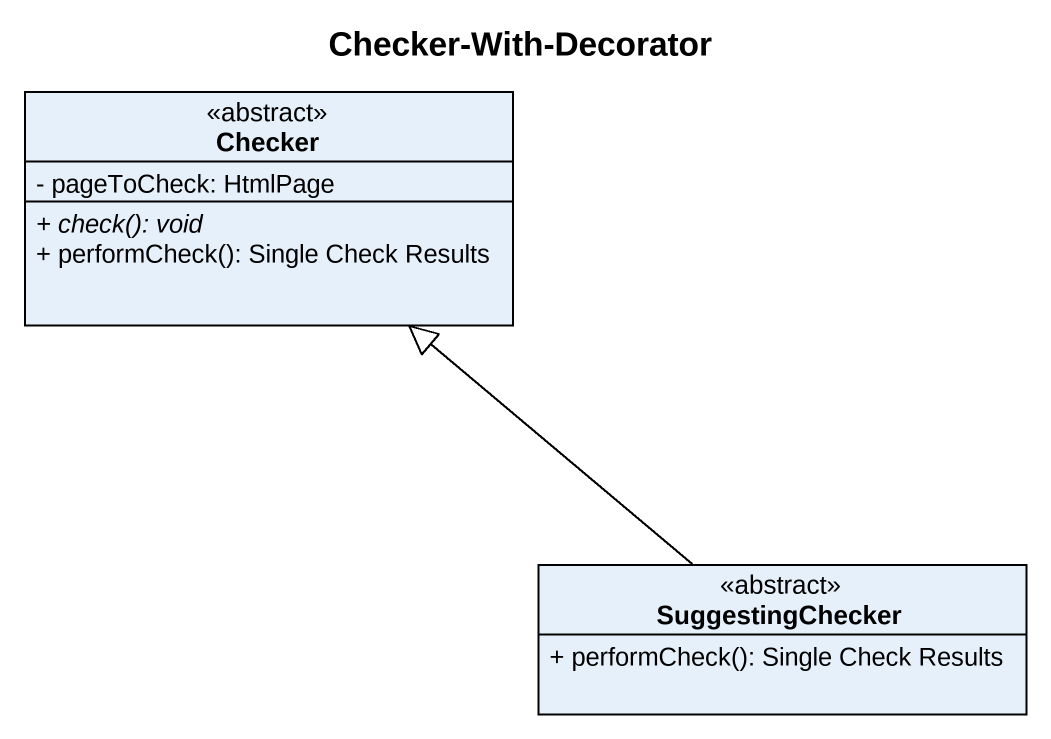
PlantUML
@startuml
title Checker-With-Decorator
hide circle
hide empty members
skinparam classAttributeIconSize 0
class Checker <<abstract>> {
  - pageToCheck: HtmlPage
  {abstract} + check(): void
  + performCheck(): Single Check Results
}
class SuggestingChecker <<abstract>> {
  + performCheck(): Single Check Results
}
SuggestingChecker -up-|> Checker
@enduml
